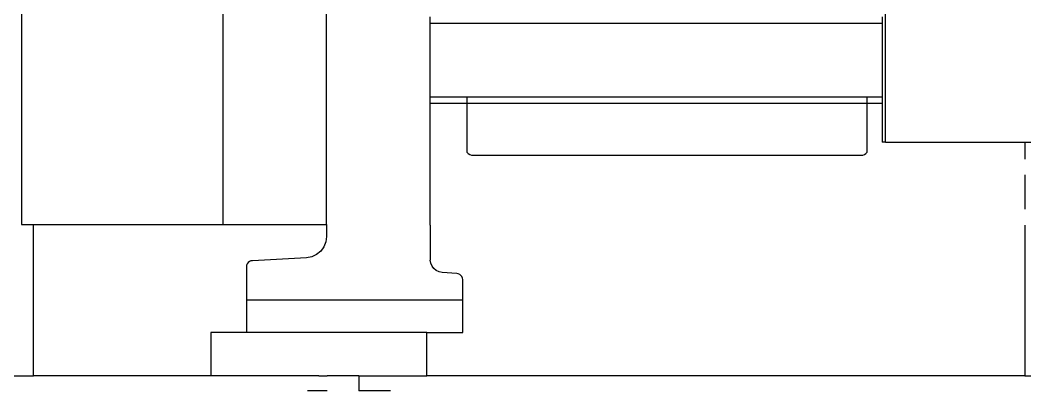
# Model space of a CAD drawing. Header units: millimetres. Extents: x 90964 to 877642, y 656808 to 1438307.
# Drawn here: x 826804.5 to 827269.2, y 1258412.7 to 1258584.3 of the extents above; entities that cross this region are included whole.
import ezdxf

# ---------------------------------------------------------------- set-up
doc = ezdxf.new("R2010")
doc.units = ezdxf.units.MM
doc.header["$LTSCALE"] = 300
doc.layers.add('SectionCutEdges', color=7, linetype='Continuous')

msp = doc.modelspace()

# ---------------------------------------------------------------- linework, layer by layer
at = {"color": 251}
for p, q in [((826994.15, 1258582.77), (827203.15, 1258582.77)), ((826994.15, 1258548.76), (827011.15, 1258548.76)), ((826994.15, 1258545.76), (827011.15, 1258545.76)), ((827011.15, 1258548.76), (827011.15, 1258545.76)), ((827011.15, 1258548.76), (827192.37, 1258548.76)), ((827011.15, 1258545.76), (827011.15, 1258523.12)), ((827011.15, 1258545.76), (827192.81, 1258545.76)), ((827192.37, 1258548.76), (827196.15, 1258548.76)), ((827192.81, 1258545.76), (827196.15, 1258545.76)), ((827196.15, 1258545.76), (827196.15, 1258548.76)), ((827196.15, 1258548.76), (827203.15, 1258548.76)), ((827196.15, 1258523.21), (827196.15, 1258545.76)), ((827196.15, 1258545.76), (827203.15, 1258545.76)), ((827204.65, 1258527.81), (827269.15, 1258527.81)), ((827269.15, 1258527.81), (827269.15, 1258519.98)), ((827269.15, 1258527.81), (827281.15, 1258527.81)), ((827011.15, 1258523.12), (827011.75, 1258522.51)), ((827011.75, 1258522.51), (827012.48, 1258522.05)), ((827012.48, 1258522.05), (827013.3, 1258521.79)), ((827194.19, 1258521.85), (827194.94, 1258522.15)), ((827194.94, 1258522.15), (827195.61, 1258522.61)), ((827195.61, 1258522.61), (827196.15, 1258523.21)), ((827013.3, 1258521.79), (827014.15, 1258521.72)), ((827014.15, 1258521.72), (827193.39, 1258521.72)), ((827193.39, 1258521.72), (827194.19, 1258521.85)), ((827269.15, 1258512.62), (827269.15, 1258496.82)), ((826810.64, 1258419.72), (826810.64, 1258489.72)), ((827269.15, 1258489.46), (827269.15, 1258419.72)), ((826780.64, 1258419.72), (826810.64, 1258419.72)), ((826892.65, 1258419.72), (826810.64, 1258419.72)), ((826961.15, 1258419.72), (826961.15, 1258412.72)), ((827269.15, 1258419.72), (826992.65, 1258419.72)), ((827269.15, 1258419.72), (827396.15, 1258419.72)), ((826946.46, 1258412.72), (826937.38, 1258412.72)), ((826975.85, 1258412.72), (826961.15, 1258412.72))]:
    msp.add_line(p, q, dxfattribs=at)
at = {"layer": 'SectionCutEdges', "color": 251}
for p, q in [((826898.31, 1258851.22), (826898.31, 1258489.72)), ((826946.15, 1258489.72), (826946.15, 1258851.22)), ((827204.65, 1258527.81), (827204.65, 1258851.22)), ((826805.15, 1258762.62), (826805.15, 1258489.72)), ((826994.15, 1258582.77), (826994.15, 1258585.77)), ((826994.15, 1258548.76), (826994.15, 1258582.77)), ((827203.15, 1258585.77), (827203.15, 1258582.77)), ((827203.15, 1258582.77), (827203.15, 1258548.76)), ((826994.15, 1258545.76), (826994.15, 1258548.76)), ((826994.15, 1258519.98), (826994.15, 1258545.76)), ((827203.15, 1258548.76), (827203.15, 1258545.76)), ((827203.15, 1258545.76), (827203.15, 1258527.81)), ((827204.65, 1258527.81), (827203.15, 1258527.81)), ((826994.15, 1258512.62), (826994.15, 1258519.98)), ((826994.15, 1258496.82), (826994.15, 1258512.62)), ((826994.15, 1258489.46), (826994.15, 1258496.82)), ((826805.15, 1258489.72), (826810.64, 1258489.72)), ((826810.64, 1258489.72), (826898.31, 1258489.72)), ((826898.31, 1258489.72), (826946.15, 1258489.72)), ((826946.15, 1258489.72), (826946.15, 1258484.1)), ((826994.15, 1258489.46), (826994.15, 1258473.21)), ((826945.85, 1258481.66), (826944.95, 1258479.37)), ((826946.15, 1258484.1), (826945.85, 1258481.66)), ((826941.62, 1258475.79), (826939.4, 1258474.73)), ((826943.51, 1258477.37), (826941.62, 1258475.79)), ((826944.95, 1258479.37), (826943.51, 1258477.37)), ((826909.25, 1258470.82), (826909.15, 1258470.09)), ((826909.53, 1258471.51), (826909.25, 1258470.82)), ((826909.98, 1258472.1), (826909.53, 1258471.51)), ((826910.57, 1258472.55), (826909.98, 1258472.1)), ((826911.26, 1258472.83), (826910.57, 1258472.55)), ((826912, 1258472.93), (826911.26, 1258472.83)), ((826936.99, 1258474.24), (826912, 1258472.93)), ((826939.4, 1258474.73), (826936.99, 1258474.24)), ((826994.4, 1258471.81), (826994.15, 1258473.21)), ((826994.97, 1258470.5), (826994.4, 1258471.81)), ((826909.15, 1258470.09), (826909.15, 1258454.72)), ((826995.83, 1258469.36), (826994.97, 1258470.5)), ((826996.94, 1258468.46), (826995.83, 1258469.36)), ((826998.23, 1258467.85), (826996.94, 1258468.46)), ((826999.63, 1258467.55), (826998.23, 1258467.85)), ((827006.41, 1258466.96), (826999.63, 1258467.55)), ((827007.12, 1258466.87), (827006.41, 1258466.96)), ((827007.78, 1258466.59), (827007.12, 1258466.87)), ((827008.35, 1258466.16), (827007.78, 1258466.59)), ((827008.79, 1258465.59), (827008.35, 1258466.16)), ((827009.06, 1258464.93), (827008.79, 1258465.59)), ((827009.15, 1258464.22), (827009.06, 1258464.93)), ((827009.15, 1258454.72), (827009.15, 1258464.22)), ((826909.15, 1258454.72), (826909.15, 1258439.72)), ((827009.15, 1258454.72), (826909.15, 1258454.72)), ((827009.15, 1258439.72), (827009.15, 1258454.72)), ((826909.15, 1258439.72), (826892.65, 1258439.72)), ((826892.65, 1258439.72), (826892.65, 1258419.72)), ((826992.65, 1258439.72), (826909.15, 1258439.72)), ((826992.65, 1258439.72), (827009.15, 1258439.72)), ((826992.65, 1258419.72), (826992.65, 1258439.72)), ((826937.38, 1258419.72), (826892.65, 1258419.72)), ((826942.65, 1258419.72), (826937.38, 1258419.72)), ((826942.65, 1258419.72), (826946.46, 1258419.72)), ((826961.15, 1258419.72), (826946.46, 1258419.72)), ((826961.15, 1258419.72), (826975.85, 1258419.72)), ((826975.85, 1258419.72), (826992.65, 1258419.72))]:
    msp.add_line(p, q, dxfattribs=at)

doc.saveas('drawing.dxf')
